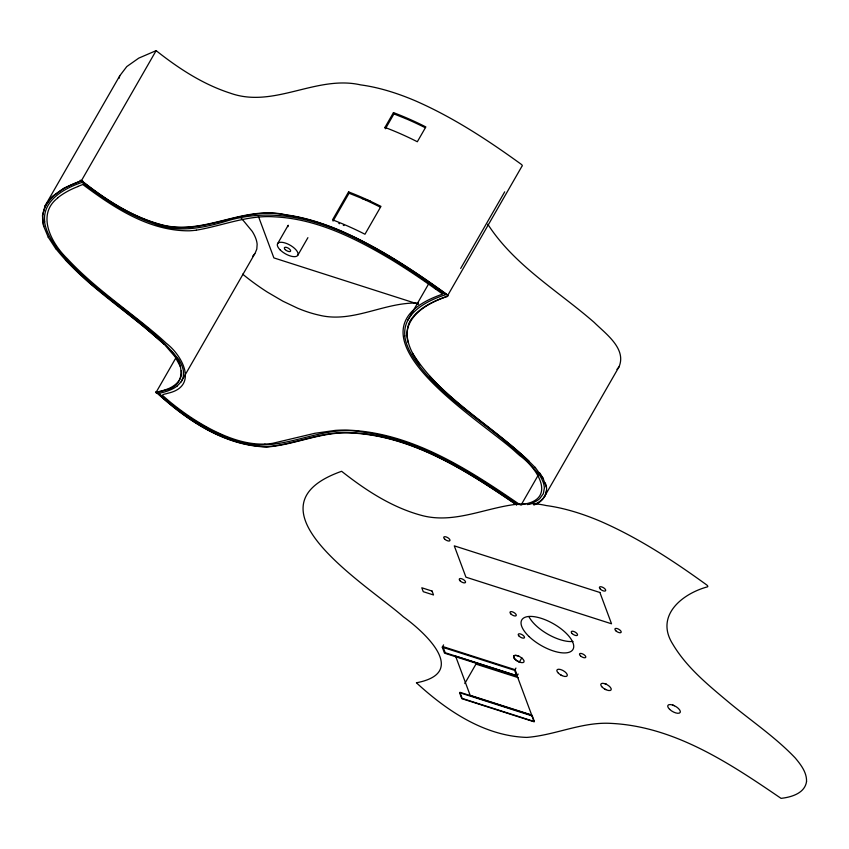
<?xml version="1.0" encoding="UTF-8"?>
<svg xmlns="http://www.w3.org/2000/svg" width="849" height="849" viewBox="0 0 849 849"><rect width="100%" height="100%" fill="white"/><g stroke="black" fill="none" stroke-linecap="round" stroke-linejoin="round"><path stroke-width="1.27" d="M546.416 490.733C545.843 497.62 539.837 502.321 533.809 504.624M419.99 364.858C410.99 352.685 402.702 336.522 409.759 321.484C417.963 307.89 433.128 301.575 447.317 296.152L521.965 166.213A2.367 0.998 29.9 0 0 521.222 164.282C487.995 140.234 453.472 117.544 415.808 101.01A128.761 54.389 29.9 0 0 360.645 84.889C316.21 74.754 273.813 108.927 230.09 93.093C202.805 84.284 178.47 68.313 156.131 50.643L138.748 58.135L126.788 66.572L119.741 75.826L45.093 205.755L42.45 215.699L43.681 226.216L48.372 237.497M119.083 78.31L119.741 75.826M44.71 221.759C42.026 200.406 64.949 187.958 82.077 182.386A164.43 69.459 29.9 0 0 90.249 188.658C109.818 203.081 130.873 216.017 154.04 223.722C178.937 233.634 205.702 227.521 230.259 219.965C309.673 198.56 384.204 252.249 445.566 294.741C427.334 300.461 402.437 313.058 404.867 335.864M544.326 496.867L618.974 366.938C626.923 348.61 605.369 333.54 594.204 322.418C557.942 290.793 514.345 265.429 487.804 224.253M45.093 205.755L52.139 196.512L64.1 188.075L81.483 180.572L156.131 50.643M516.574 504.677C466.918 470.866 412.688 435.579 350.839 432.661C321.845 430.963 295.123 444.526 266.66 446.701C224.21 445.385 186.568 419.937 156.258 392.058L176.072 357.556M177.144 386.03L181.198 381.763L255.22 252.981L256.812 249.033L257.141 244.374A59.886 25.3 29.9 0 0 252.217 231.352L240.914 217.641M277.538 243.801L288.204 225.24A11.642 4.914 29.9 0 0 288.002 226.651M297.872 255.135L307.911 237.656M384.926 127.467L393.458 112.62A146.357 61.818 29.9 0 1 425.848 126.936L417.326 141.751A146.357 61.818 29.9 0 0 384.915 127.414L385.414 128.772L393.936 113.925L393.458 112.62M348.568 191.916L332.521 219.838A147.015 62.094 29.9 0 1 364.964 234.239L380.968 206.36L370.249 201.149A140.817 59.483 29.9 0 0 348.557 191.906L349.056 193.232L361.61 198.295A152.99 64.62 29.9 0 1 380.182 207.103M333.052 221.069L349.056 193.232L348.525 191.991M361.568 198.369L370.291 201.075M407.7 320.328L429.382 282.59M460.678 268.443L504.699 191.832M521.127 504.932L539.529 472.904M518.177 674.042L516.861 676.324L444.505 653.157L442.276 647.171L443.592 644.89M464.806 683.53L475.96 664.109L518.368 677.693M516.861 676.324L514.632 670.349L515.948 668.067M519.227 662.358L521.848 657.784M181.198 381.763L183.235 377.115L183.564 372.456A59.886 25.3 29.9 0 0 178.63 359.424M254.785 253.692L252.641 256.271M616.968 369.4L618.974 366.938M57.753 197.987C35.743 214.808 51.821 243.896 67.368 258.754C94.483 287.97 127.955 310.087 158.105 335.896A126.172 53.296 29.9 0 1 166.266 343.261C182.588 355.604 198.73 386.412 167.943 393.225C165.597 394.276 159.761 394.106 164.027 396.695C167.518 399.847 171.148 402.851 174.841 405.748C186.96 415.203 199.876 423.683 213.608 430.613C229.485 438.487 246.942 444.727 264.92 444.069M533.925 504.943C543.148 502.237 549.621 492.123 545.196 482.848M77.768 186.462L82.809 184.509C113.67 207.612 149.148 231.087 189.168 230.811A137.464 58.061 29.9 0 0 196.395 230.153M520.724 504.709C557.602 500.634 538.362 468.881 519.79 455.626A150.889 63.739 29.9 0 0 516.585 452.846C483.834 421.624 332.468 332.108 442.647 294.104L436.184 289.435M196.406 230.164C222.438 225.802 247.59 214.903 274.46 216.835C316.964 218.777 356.092 238.643 391.941 260.017A305.226 128.931 29.9 0 1 436.099 289.477M418.525 303.114C384.714 301.65 353.12 323.554 319.245 315.17A70.531 29.789 29.9 0 1 297.553 308.166L282.94 301.215L267.403 292.13A115.793 48.913 29.9 0 1 242.655 274.142M418.557 304.25L273.877 257.905L258.17 215.678M442.276 647.171L514.632 670.349M393.936 113.925L405.482 118.531M338.815 223.404L339.558 223.701M343.283 225.24L344.036 225.558M223.977 436.237L209.363 429.286L193.827 420.202A115.793 48.913 29.9 0 1 166.775 400.303L163.719 397.672A64.397 27.2 29.9 0 1 159.824 394.074L159.028 393.278A151.812 64.121 29.9 0 0 167.402 391.071L170.32 389.935A121.715 51.418 29.9 0 0 177.165 386.04M674.382 705.731L674.265 705.678A7.142 3.014 29.9 0 0 672.578 705.01M606.207 684.23L606.303 684.273A5.954 2.515 29.9 0 0 604.796 683.668M605.708 689.59L604.881 689.155M561.773 675.517L560.945 675.082M517.72 661.244L518.548 661.679M516.691 504.996C467.046 471.184 412.805 435.898 350.966 432.979C321.962 431.281 295.25 444.844 266.777 447.02C224.327 445.704 186.695 420.255 156.375 392.376A149.849 63.304 29.9 0 0 165.417 390.105C186.695 385.669 184.127 362.3 170.235 350.531M518.346 504.571C471.184 472.341 420.34 439.326 362.343 432.035C322.376 424.065 285.211 451.785 245.669 443.242A70.531 29.789 29.9 0 1 223.977 436.237M520.108 504.805C467.661 468.85 410.078 431.292 344.418 430.04A208.27 87.978 29.9 0 0 335.281 430.401L314.82 433.298L272.582 443.337A132.784 56.087 29.9 0 1 264.93 444.08M81.483 180.572C105.838 199.748 132.582 217.28 162.923 225.081C204.535 235.353 243.918 205.097 285.996 214.829A128.761 54.389 29.9 0 1 341.16 230.949C378.824 247.473 413.346 270.173 446.574 294.21A2.367 0.998 29.9 0 1 447.317 296.152M529.267 461.368C490.733 425.02 441.3 398.871 412.476 353.152M164.25 344.461C128.825 311.615 86.025 286.612 55.673 248.46M65.405 259.943L89.718 283.004L143.248 326.09L164.122 344.142L175.011 356.665L180.444 366.662M429.626 376.118C461.378 410.513 502.788 434.104 535.263 467.629M535.146 467.311L543.169 478.507M48.255 237.179L55.79 248.778M178.619 359.424C144.808 316.751 92.297 293.117 58.549 250.073A99.216 41.909 29.9 0 1 44.572 221.706M539.741 473.02L543.052 478.189L546.395 487.347M43.798 226.534C36.751 202.476 62.083 186.918 81.6 180.89C105.966 200.067 132.699 217.599 163.04 225.399C204.651 235.672 244.034 205.416 286.113 215.147A128.761 54.389 29.9 0 1 341.277 231.268C378.951 247.791 413.463 270.491 446.701 294.529A2.367 0.998 29.9 0 1 447.434 296.471C427.631 302.552 401.365 317.791 408.093 342.423M181.357 370.578C182.928 380.437 173.716 387.303 165.3 389.787A149.849 63.304 29.9 0 1 156.258 392.058M404.74 335.811A104.48 44.127 29.9 0 0 419.173 365.77C452.825 409.122 505.314 432.948 539.646 475.302A54.676 23.093 29.9 0 1 544.358 488.016L543.371 493.63L539.773 498.607A106.412 44.944 29.9 0 1 527.569 504.635M405.482 118.52A151.271 63.898 29.9 0 1 425.062 127.626M57.605 197.891A294.072 124.219 29.9 0 1 77.906 186.568M156.375 393.129A2.367 0.998 29.9 0 1 156.386 391.612M80.103 180.37A2.367 0.998 29.9 0 1 83.106 181.421M573.011 641.451A29.524 12.47 29.9 0 1 528.927 616.597M518.134 661.467A5.901 2.494 29.9 0 1 513.603 656.404A5.901 2.494 29.9 0 1 519.142 656.362M806.55 781.451C804.916 793.337 791.247 797.222 781.048 798.357C730.066 763.548 674.647 726.426 610.972 723.38C581.968 721.682 555.257 735.234 526.783 737.41C484.344 736.094 446.701 710.655 416.381 682.766A149.849 63.304 29.9 0 0 425.423 680.495C465.284 667.187 419.608 628.387 403.371 616.809C368.233 585.523 239.651 507.32 341.616 471.291C365.972 490.467 392.705 507.999 423.057 515.789C464.658 526.062 504.041 495.805 546.13 505.537A128.761 54.389 29.9 0 1 601.283 521.657C638.957 538.181 673.469 560.881 706.708 584.929A2.367 0.998 29.9 0 1 707.44 586.861C681.938 593.769 654.993 615.801 672.61 643.871C686.3 667.091 707.504 684.432 727.89 701.539C750.346 720.345 775.02 736.73 795.28 758.019C800.798 764.662 806.847 772.335 806.55 781.451M599.882 592.485L454.279 545.854L465.931 577.161L611.535 623.792L599.893 592.485M432.045 591.053L421.794 587.773L423.258 591.689L433.521 594.969L432.056 591.053M515.099 669.702L442.902 646.588L445.194 652.722L517.381 675.846L515.099 669.702M517.126 675.878L455.605 656.181L470.155 695.31L531.676 715.007L517.126 675.878M532.1 715.41L459.903 692.296L462.185 698.43L534.382 721.554L532.1 715.41M531.909 715.834L459.553 692.657L461.782 698.642L534.138 721.809L531.909 715.834M280.085 249.818A11.642 4.914 29.9 0 0 297.638 255.517A11.642 4.914 29.9 0 0 285.402 243.069A11.642 4.914 29.9 0 0 280.085 249.818M285.296 249.659A3.545 1.496 29.9 0 0 290.56 251.208A3.545 1.496 29.9 0 0 286.622 247.43A3.545 1.496 29.9 0 0 285.296 249.659M529.076 636.559A29.524 12.47 29.9 0 0 572.948 649.453A29.524 12.47 29.9 0 0 540.144 617.998A29.524 12.47 29.9 0 0 529.076 636.559M515.194 659.397A5.901 2.494 29.9 0 0 523.971 661.976A5.901 2.494 29.9 0 0 517.402 655.683A5.901 2.494 29.9 0 0 515.194 659.397M558.419 673.236A5.901 2.494 29.9 0 0 567.196 675.815A5.901 2.494 29.9 0 0 560.627 669.532A5.901 2.494 29.9 0 0 558.419 673.236M602.355 687.308A5.901 2.494 29.9 0 0 611.121 689.887A5.901 2.494 29.9 0 0 604.562 683.604A5.901 2.494 29.9 0 0 602.355 687.308M669.638 709.371A7.089 2.993 29.9 0 0 680.166 712.47A7.089 2.993 29.9 0 0 672.291 704.925A7.089 2.993 29.9 0 0 669.638 709.371M444.653 539.083A3.545 1.496 29.9 0 0 449.917 540.633A3.545 1.496 29.9 0 0 445.98 536.865A3.545 1.496 29.9 0 0 444.653 539.083M460.211 580.939A3.545 1.496 29.9 0 0 465.475 582.488A3.545 1.496 29.9 0 0 461.538 578.71A3.545 1.496 29.9 0 0 460.211 580.939M615.865 630.807A3.545 1.496 29.9 0 0 621.128 632.356A3.545 1.496 29.9 0 0 617.191 628.578A3.545 1.496 29.9 0 0 615.865 630.807M600.36 589.132A3.545 1.496 29.9 0 0 605.624 590.681A3.545 1.496 29.9 0 0 601.686 586.903A3.545 1.496 29.9 0 0 600.36 589.132M510.949 614.029A3.545 1.496 29.9 0 0 516.213 615.578A3.545 1.496 29.9 0 0 512.276 611.8A3.545 1.496 29.9 0 0 510.949 614.029M519.174 636.198A3.545 1.496 29.9 0 0 524.438 637.737A3.545 1.496 29.9 0 0 520.501 633.97A3.545 1.496 29.9 0 0 519.174 636.198M580.461 655.831A3.545 1.496 29.9 0 0 585.725 657.37A3.545 1.496 29.9 0 0 581.798 653.603A3.545 1.496 29.9 0 0 580.461 655.831M572.205 633.619A3.545 1.496 29.9 0 0 577.469 635.169A3.545 1.496 29.9 0 0 573.531 631.391A3.545 1.496 29.9 0 0 572.205 633.619"/></g></svg>
